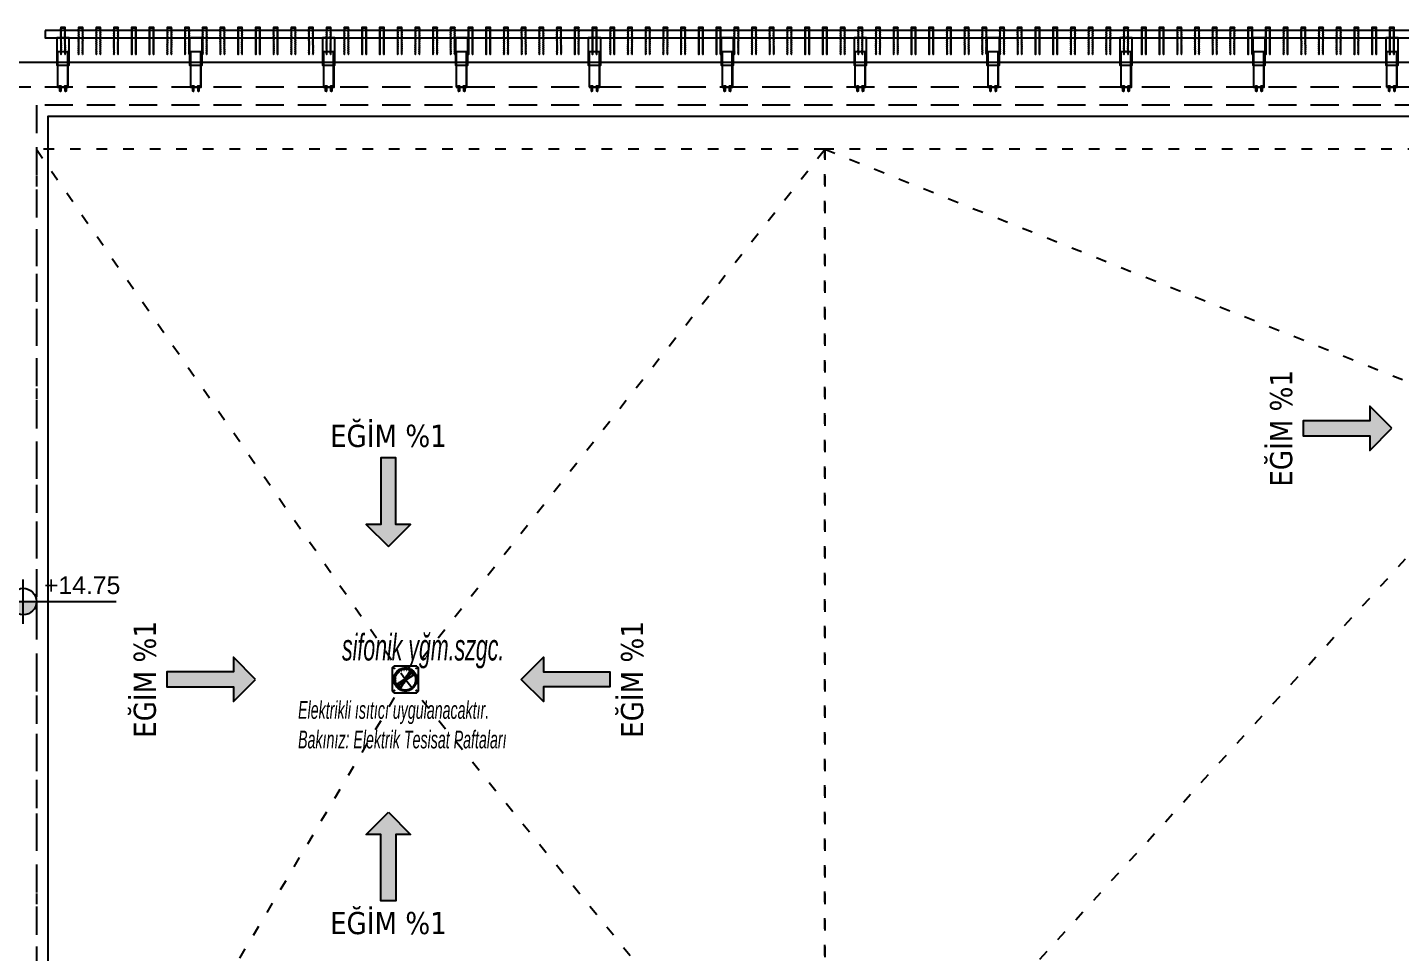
# Model space of a CAD drawing. Header units: centimetres. Extents: x 372964 to 529194, y 28783 to 59011.
# Drawn here: x 386260 to 387810, y 35856 to 36900 of the extents above; entities that cross this region are included whole.
import ezdxf
from ezdxf.enums import TextEntityAlignment as Align

# ---------------------------------------------------------------- set-up
doc = ezdxf.new("R2010")
doc.units = ezdxf.units.CM
for name, pattern in [('( Hidden )', [0.375, 0.25, -0.125]), ('ACAD_ISO03W100', [30, 12, -18]), ('HIDDEN', [9.525, 6.35, -3.175])]:
    doc.linetypes.add(name, pattern=pattern)
doc.layers.get('0').update_dxf_attribs({"lineweight": 9})
for name, color, linetype, lineweight in [('0-KRCN-MİMARİ-220526', 8, 'Continuous', 9), ('0-KRCN-SHT-YAZI-ÇAP-PİSSU', 41, 'Continuous', 30), ('GEB-BEZUG', 8, 'Continuous', 25)]:
    doc.layers.add(name, color=color, linetype=linetype, lineweight=lineweight)
for name, color, linetype in [('AS_GOR', 8, 'Continuous'), ('AS_PRFL_CELIK', 8, 'Continuous'), ('AS_SMB_KOT', 8, 'Continuous'), ('AS_TA_HIDDEN', 8, 'HIDDEN'), ('AS_TES_SUZGEC', 171, 'Continuous'), ('AS_YAZI_EGIM', 8, 'Continuous')]:
    doc.layers.add(name, color=color, linetype=linetype)
doc.styles.add('_yazı-50', font='arial.ttf')
doc.styles.add('TAHOMA', font='tahoma.ttf')
doc.styles.add('ÇAP-2', font='ARIALNBI.TTF')

# ---------------------------------------------------------------- blocks, each defined once
blk = doc.blocks.new('celik yatay tasiyici')
at = {"layer": 'AS_PRFL_CELIK'}
blk.add_line((-6, 0.5), (6, 0.5), dxfattribs=at)
for points in [[(7, 56), (-7, 56), (-7, 25), (7, 25)], [(-6, 0), (6, 0), (6, 40), (-6, 40)], [(-2, 0.5), (-4, 0.5), (-4, 0.7), (-2, 0.7)], [(-2.3, 0.7), (-3.7, 0.7), (-3.7, 1.5), (-2.3, 1.5)], [(-2.5, 0.5), (-2.5, -4.5), (-3.5, -4.5), (-3.5, 0.5)], [(4, 0.5), (2, 0.5), (2, 0.7), (4, 0.7)], [(3.7, 0.7), (2.3, 0.7), (2.3, 1.5), (3.7, 1.5)], [(3.5, 0.5), (3.5, -4.5), (2.5, -4.5), (2.5, 0.5)]]:
    blk.add_lwpolyline(points, close=True, dxfattribs=at)
blk.add_lwpolyline([(5.5, 0.5), (5.5, 40)], dxfattribs=at)
at = {"layer": 'AS_PRFL_CELIK', "linetype": '( Hidden )'}
for points in [[(-3, 2.5), (-3, -6.5)], [(3, 2.5), (3, -6.5)]]:
    blk.add_lwpolyline(points, dxfattribs=at)
blk = doc.blocks.new('celik dikey profil 8x14')
at = {"layer": 'AS_PRFL_CELIK', "transparency": 33554687}
h = blk.add_hatch(dxfattribs=at)
h.set_pattern_fill('STEEL', color=256, scale=0.1, angle=-90)
h.set_pattern_definition([(315, (-91390.32118, 487457.80356), (0.22450640303, 0.22450640303), []), (315, (-91390.16243, 487457.80356), (0.22450640303, 0.22450640303), [])])
h.paths.add_polyline_path([(2, -26.5), (2.5, -26.5), (2.5, 3.5), (-2.5, 3.5), (-2.5, -26.5), (-2, -26.5), (-2, 3), (2, 3)])
at = {"layer": 'AS_PRFL_CELIK'}
blk.add_lwpolyline([(2, -26.5), (2.5, -26.5), (2.5, 3.5), (-2.5, 3.5), (-2.5, -26.5), (-2, -26.5), (-2, 3), (2, 3)], close=True, dxfattribs=at)
blk = doc.blocks.new('celik cephe sistem plan')
at = {"layer": 'AS_PRFL_CELIK'}
blk.add_lwpolyline([(-20, 64), (-20, 56), (3620, 56), (3620, 64)], close=True, dxfattribs=at)
for name, p in [('celik dikey profil 8x14', (0, 64)), ('celik dikey profil 8x14', (20, 64)), ('celik dikey profil 8x14', (40, 64)), ('celik dikey profil 8x14', (60, 64)), ('celik dikey profil 8x14', (80, 64)), ('celik dikey profil 8x14', (100, 64)), ('celik dikey profil 8x14', (120, 64)), ('celik dikey profil 8x14', (140, 64)), ('celik dikey profil 8x14', (160, 64)), ('celik dikey profil 8x14', (180, 64)), ('celik dikey profil 8x14', (200, 64)), ('celik dikey profil 8x14', (220, 64)), ('celik dikey profil 8x14', (240, 64)), ('celik dikey profil 8x14', (260, 64)), ('celik dikey profil 8x14', (280, 64)), ('celik dikey profil 8x14', (300, 64)), ('celik dikey profil 8x14', (320, 64)), ('celik dikey profil 8x14', (340, 64)), ('celik dikey profil 8x14', (360, 64)), ('celik dikey profil 8x14', (380, 64)), ('celik dikey profil 8x14', (400, 64)), ('celik dikey profil 8x14', (420, 64)), ('celik dikey profil 8x14', (440, 64)), ('celik dikey profil 8x14', (460, 64)), ('celik dikey profil 8x14', (480, 64)), ('celik dikey profil 8x14', (500, 64)), ('celik dikey profil 8x14', (520, 64)), ('celik dikey profil 8x14', (540, 64)), ('celik dikey profil 8x14', (560, 64)), ('celik dikey profil 8x14', (580, 64)), ('celik dikey profil 8x14', (600, 64)), ('celik dikey profil 8x14', (620, 64)), ('celik dikey profil 8x14', (640, 64)), ('celik dikey profil 8x14', (660, 64)), ('celik dikey profil 8x14', (680, 64)), ('celik dikey profil 8x14', (700, 64)), ('celik dikey profil 8x14', (720, 64)), ('celik dikey profil 8x14', (740, 64)), ('celik dikey profil 8x14', (760, 64)), ('celik dikey profil 8x14', (780, 64)), ('celik dikey profil 8x14', (800, 64)), ('celik dikey profil 8x14', (820, 64)), ('celik dikey profil 8x14', (840, 64)), ('celik dikey profil 8x14', (860, 64)), ('celik dikey profil 8x14', (880, 64)), ('celik dikey profil 8x14', (900, 64)), ('celik dikey profil 8x14', (920, 64)), ('celik dikey profil 8x14', (940, 64)), ('celik dikey profil 8x14', (960, 64)), ('celik dikey profil 8x14', (980, 64)), ('celik dikey profil 8x14', (1000, 64)), ('celik dikey profil 8x14', (1020, 64)), ('celik dikey profil 8x14', (1040, 64)), ('celik dikey profil 8x14', (1060, 64)), ('celik dikey profil 8x14', (1080, 64)), ('celik dikey profil 8x14', (1100, 64)), ('celik dikey profil 8x14', (1120, 64)), ('celik dikey profil 8x14', (1140, 64)), ('celik dikey profil 8x14', (1160, 64)), ('celik dikey profil 8x14', (1180, 64)), ('celik dikey profil 8x14', (1200, 64)), ('celik dikey profil 8x14', (1220, 64)), ('celik dikey profil 8x14', (1240, 64)), ('celik dikey profil 8x14', (1260, 64)), ('celik dikey profil 8x14', (1280, 64)), ('celik dikey profil 8x14', (1300, 64)), ('celik dikey profil 8x14', (1320, 64)), ('celik dikey profil 8x14', (1340, 64)), ('celik dikey profil 8x14', (1360, 64)), ('celik dikey profil 8x14', (1380, 64)), ('celik dikey profil 8x14', (1400, 64)), ('celik dikey profil 8x14', (1420, 64)), ('celik dikey profil 8x14', (1440, 64)), ('celik dikey profil 8x14', (1460, 64)), ('celik dikey profil 8x14', (1480, 64)), ('celik dikey profil 8x14', (1500, 64)), ('celik yatay tasiyici', (0, 0)), ('celik yatay tasiyici', (150, 0)), ('celik yatay tasiyici', (300, 0)), ('celik yatay tasiyici', (450, 0)), ('celik yatay tasiyici', (600, 0)), ('celik yatay tasiyici', (750, 0)), ('celik yatay tasiyici', (900, 0)), ('celik yatay tasiyici', (1050, 0)), ('celik yatay tasiyici', (1200, 0)), ('celik yatay tasiyici', (1350, 0)), ('celik yatay tasiyici', (1500, 0))]:
    blk.add_blockref(name, p, dxfattribs=at)
blk = doc.blocks.new('STR_R')
at = {"layer": 'AS_TA_HIDDEN', "linetype": 'HIDDEN', "ltscale": 5}
for p, q in [((13350, 50), (8050, 50)), ((8070, 30), (8070, -1320)), ((13350, 30), (8070, 30))]:
    blk.add_line(p, q, dxfattribs=at)
at = {"layer": 'AS_PRFL_CELIK'}
blk.add_blockref('celik cephe sistem plan', (8100, 50), dxfattribs=at)
blk = doc.blocks.new('OPK-03-1_RD')
at = {"layer": 'AS_GOR'}
for points in [[(13322, 78), (8022, 78), (8022, -1295)], [(13322, 17), (8083, 17), (8083, -1295)]]:
    blk.add_lwpolyline(points, dxfattribs=at)
blk.add_blockref('STR_R', (0, 0))
blk = doc.blocks.new('Einfügepunkt')
at = {"layer": 'GEB-BEZUG'}
for p, q in [((-1, -1), (1, 1)), ((-1, 1), (1, -1))]:
    blk.add_line(p, q, dxfattribs=at)
blk = doc.blocks.new('sifonik-suzgec')
at = {"layer": 'AS_TES_SUZGEC', "ltscale": 25}
for p, q in [((-15, 13), (-13, 15)), ((-15, 13), (-15, -13)), ((-12.9, 0.2), (-13.1, 0)), ((13, 15), (-13, 15)), ((-12.9, 0.2), (-12.2, 0.2)), ((-12.4, 3.5), (-12.6, 3.4)), ((-12.6, 3.4), (-12.5, 3.2)), ((-12.6, 3.4), (-11.9, 3.2)), ((-12.5, 3.2), (-11.8, 3)), ((-12.4, 3.5), (-11.7, 3.3)), ((-12.3, 0), (-12.2, 0.2)), ((-12.2, 0.2), (-11.8, 0.2)), ((-11.9, 3.2), (-11.7, 3.3)), ((-11.8, 3), (-11.9, 3.2)), ((-11.4, 2.9), (-11.8, 3)), ((-11.7, 3.3), (-11.3, 3.2)), ((-10.5, 1.6), (-11.7, 1.7)), ((-11.7, 1.4), (-10.6, 1.2)), ((-11.1, 6.6), (-11.3, 6.5)), ((-11.3, 6.5), (-11.3, 6.3)), ((-11.3, 6.5), (-10.7, 6.2)), ((-11.3, 6.3), (-10.6, 5.9)), ((-11.1, 6.6), (-10.4, 6.2)), ((-11, 4.3), (-9.9, 3.9)), ((-9.8, 4.2), (-10.8, 4.7)), ((-10.7, 6.2), (-10.4, 6.2)), ((-10.6, 5.9), (-10.7, 6.2)), ((-10.3, 5.7), (-10.6, 5.9)), ((-10.6, 1.2), (-10.5, 1.6)), ((-10.4, 6.2), (-10.1, 6.1)), ((-9.9, 3.9), (-9.8, 4.2)), ((-9.5, 7), (-8.5, 6.3)), ((-8.3, 6.6), (-9.3, 7.3)), ((-9.2, 9.2), (-9.2, 9)), ((-9, 9.2), (-9.2, 9.2)), ((-9.2, 9.2), (-8.7, 8.7)), ((-9.2, 9), (-8.7, 8.5)), ((-9, 9.2), (-8.5, 8.7)), ((-8.7, 8.7), (-8.5, 8.7)), ((-8.7, 8.5), (-8.7, 8.7)), ((-8.5, 8.2), (-8.7, 8.5)), ((-8.5, 8.7), (-8.2, 8.5)), ((-8.5, 6.3), (-8.3, 6.6)), ((-7.3, 9.3), (-6.6, 8.3)), ((-6.3, 8.5), (-7, 9.5)), ((-6.5, 11.3), (-6.6, 11.1)), ((-6.6, 11.1), (-6.2, 10.4)), ((-6.6, 8.3), (-6.3, 8.5)), ((-6.5, 11.3), (-6.2, 10.7)), ((-6.3, 11.3), (-6.5, 11.3)), ((-6.3, 11.3), (-5.9, 10.6)), ((-6.2, 10.7), (-5.9, 10.6)), ((-6.2, 10.4), (-6.2, 10.7)), ((-6.1, 10.1), (-6.2, 10.4)), ((-5.9, 10.6), (-5.7, 10.3)), ((-4.7, 10.8), (-4.2, 9.8)), ((-3.9, 9.9), (-4.3, 11)), ((-4.2, 9.8), (-3.9, 9.9)), ((-3.4, 12.6), (-3.5, 12.4)), ((-3.5, 12.4), (-3.3, 11.7)), ((-3.4, 12.6), (-3.2, 11.9)), ((-3.2, 12.5), (-3.4, 12.6)), ((-3.3, 11.7), (-3.2, 11.9)), ((-3.2, 11.3), (-3.3, 11.7)), ((-0.6, 0.6), (-3.3, -1.2)), ((-3.3, -1.3), (-0.5, 0.5)), ((-3.2, 12.5), (-3, 11.8)), ((-3.2, 11.9), (-3, 11.8)), ((-3, 11.8), (-2.9, 11.4)), ((-1.7, 11.7), (-1.6, 10.5)), ((-1.6, 10.5), (-1.2, 10.6)), ((-1.2, 10.6), (-1.4, 11.7)), ((1.8, 4.2), (-0.6, 0.6)), ((-0.6, 0.6), (-0.5, 0.5)), ((-0.5, 0.5), (1.8, 4.1)), ((-0.5, 0.5), (0, 0)), ((0, 13.1), (-0.2, 12.9)), ((-0.2, 12.9), (-0.2, 12.2)), ((-0.2, 12.2), (0, 12.3)), ((-0.2, 11.8), (-0.2, 12.2)), ((0, 13.1), (0, 12.3)), ((0.2, 12.9), (0, 13.1)), ((0, 12.3), (0.2, 12.2)), ((0, 0), (2.6, 2.6)), ((0, 0), (0, 0.2)), ((0.2, 12.9), (0.2, 12.2)), ((0.2, 12.2), (0.2, 11.8)), ((3.3, 1.3), (0.5, -0.5)), ((0.6, -0.6), (3.3, 1.2)), ((1.4, 11.7), (1.2, 10.6)), ((1.2, 10.6), (1.6, 10.5)), ((1.6, 10.5), (1.7, 11.7)), ((1.9, 4.3), (1.8, 4.2)), ((1.8, 4.2), (1.8, 4.1)), ((1.8, 4.2), (1.8, 4.2)), ((1.8, 4.1), (1.8, 4.2)), ((2.6, 2.6), (1.8, 4.2)), ((1.8, 4.1), (2.6, 2.6)), ((3.8, 7.3), (1.9, 4.3)), ((1.9, 4.3), (3.9, 7.2)), ((1.9, 4.2), (1.9, 4.3)), ((1.9, 4.3), (1.9, 4.2)), ((1.9, 4.3), (1.9, 4.3)), ((2.7, 2.7), (1.9, 4.3)), ((1.9, 4.2), (2.7, 2.7)), ((2.6, 2.6), (2.6, 2.6)), ((2.6, 2.6), (2.6, 2.6)), ((2.6, 2.6), (3.3, 1.3)), ((3.3, 1.3), (2.6, 2.6)), ((2.7, 2.7), (7.7, 7.7)), ((2.7, 2.7), (2.7, 2.7)), ((2.7, 2.7), (2.7, 2.7)), ((2.7, 2.7), (3.4, 1.4)), ((3.4, 1.4), (2.7, 2.7)), ((2.9, 11.4), (3, 11.8)), ((3.2, 12.5), (3, 11.8)), ((3, 11.8), (3.2, 11.9)), ((3.4, 12.6), (3.2, 11.9)), ((3.4, 12.6), (3.2, 12.5)), ((3.2, 11.9), (3.3, 11.7)), ((3.3, 11.7), (3.2, 11.3)), ((3.5, 12.4), (3.3, 11.7)), ((3.3, 1.2), (3.5, 1.3)), ((3.3, 1.3), (3.3, 1.3)), ((3.3, 1.2), (3.3, 1.3)), ((3.3, 1.3), (3.3, 1.2)), ((3.5, 12.4), (3.4, 12.6)), ((7.2, 3.9), (3.4, 1.4)), ((3.4, 1.4), (3.4, 1.4)), ((3.5, 1.3), (3.4, 1.4)), ((3.4, 1.4), (3.5, 1.3)), ((3.5, 1.3), (7.3, 3.8)), ((3.8, 7.3), (4.1, 7.7)), ((4.3, 11), (3.9, 9.9)), ((3.9, 9.9), (4.2, 9.8)), ((4.1, 7.7), (5.7, 10.3)), ((4.2, 9.8), (4.7, 10.8)), ((5.7, 10.3), (5.9, 10.5)), ((6.3, 11.3), (5.9, 10.5)), ((5.9, 10.5), (6.1, 10.6)), ((6.5, 11.3), (6.1, 10.6)), ((6.1, 10.6), (6.2, 10.3)), ((6.2, 10.3), (6.1, 10.1)), ((6.6, 11.1), (6.2, 10.3)), ((6.5, 11.3), (6.3, 11.3)), ((6.6, 11.1), (6.5, 11.3)), ((6.6, 9.8), (6.8, 9.9)), ((7.2, 9.3), (7.4, 9.5)), ((7.7, 4.1), (7.3, 3.8)), ((7.7, 9.2), (7.6, 9.1)), ((7.7, 7.7), (8.6, 8.6)), ((7.7, 4.1), (10.3, 5.7)), ((10.3, 5.8), (7.9, 4.3)), ((8.2, 8.5), (8.4, 8.6)), ((9, 9.2), (8.4, 8.6)), ((8.4, 8.6), (8.6, 8.6)), ((8.6, 8.4), (8.5, 8.2)), ((9.2, 9.2), (8.6, 8.6)), ((9.2, 9), (8.6, 8.4)), ((8.6, 8.6), (8.6, 8.4)), ((9.2, 9.2), (9, 9.2)), ((9.1, 7.6), (9.2, 7.7)), ((9.2, 9), (9.2, 9.2)), ((9.3, 7.2), (9.5, 7.4)), ((9.9, 6.8), (9.8, 6.6)), ((10.1, 6.1), (10.3, 6.2)), ((11.1, 6.6), (10.3, 6.2)), ((10.3, 6.2), (10.6, 6.1)), ((10.5, 6), (10.3, 5.8)), ((10.3, 5.7), (10.5, 5.9)), ((10.3, 5.8), (10.3, 5.7)), ((11.3, 6.3), (10.5, 5.9)), ((10.6, 6.1), (10.5, 6)), ((10.5, 5.9), (10.5, 6)), ((11.3, 6.5), (10.6, 6.1)), ((11.3, 6.5), (11.1, 6.6)), ((11.3, 6.3), (11.3, 6.5)), ((11.7, 3.3), (11.3, 3.2)), ((11.4, 2.9), (11.8, 3)), ((12.4, 3.5), (11.7, 3.3)), ((11.9, 3.2), (11.7, 3.3)), ((11.8, 3), (11.9, 3.2)), ((12.5, 3.2), (11.8, 3)), ((12.2, 0.2), (11.8, 0.2)), ((12.6, 3.4), (11.9, 3.2)), ((12.3, 0), (12.2, 0.2)), ((12.9, 0.2), (12.2, 0.2)), ((12.6, 3.4), (12.4, 3.5)), ((12.5, 3.2), (12.6, 3.4)), ((13.1, 0), (12.9, 0.2)), ((13, 15), (15, 13)), ((15, -13), (15, 13)), ((-13, -15), (-15, -13)), ((-13.1, 0), (-12.9, -0.2)), ((-13.1, 0), (-12.3, 0)), ((-13, -15), (13, -15)), ((-12.9, -0.2), (-12.2, -0.2)), ((-12.5, -3.2), (-12.6, -3.4)), ((-12.6, -3.4), (-11.9, -3.2)), ((-12.6, -3.4), (-12.4, -3.5)), ((-12.5, -3.2), (-11.8, -3)), ((-12.4, -3.5), (-11.7, -3.3)), ((-12.2, -0.2), (-12.3, 0)), ((-11.8, -0.2), (-12.2, -0.2)), ((-11.9, -3.2), (-11.8, -3)), ((-11.7, -3.3), (-11.9, -3.2)), ((-11.8, -3), (-11.4, -2.9)), ((-10.6, -1.2), (-11.7, -1.4)), ((-11.7, -1.7), (-10.5, -1.6)), ((-11.3, -3.2), (-11.7, -3.3)), ((-11.3, -6.3), (-10.5, -5.9)), ((-11.3, -6.5), (-10.6, -6.1)), ((-11.3, -6.3), (-11.3, -6.5)), ((-11.3, -6.5), (-11.1, -6.6)), ((-11.1, -6.6), (-10.3, -6.2)), ((-9.9, -3.9), (-11, -4.3)), ((-10.8, -4.7), (-9.8, -4.2)), ((-10.5, -1.6), (-10.6, -1.2)), ((-10.6, -6.1), (-10.5, -5.9)), ((-10.3, -6.2), (-10.6, -6.1)), ((-10.5, -5.9), (-10.3, -5.7)), ((-10.3, -5.7), (-7.7, -4.1)), ((-10.1, -6.1), (-10.3, -6.2)), ((-9.8, -4.2), (-9.9, -3.9)), ((-9.9, -6.8), (-9.8, -6.6)), ((-9.3, -7.2), (-9.5, -7.4)), ((-9.1, -7.6), (-9.2, -7.7)), ((-9.2, -9), (-8.6, -8.4)), ((-9.2, -9.2), (-8.6, -8.6)), ((-9.2, -9), (-9.2, -9.2)), ((-9.2, -9.2), (-9, -9.2)), ((-9, -9.2), (-8.4, -8.6)), ((-8.6, -8.6), (-7.7, -7.7)), ((-8.6, -8.4), (-8.5, -8.2)), ((-8.6, -8.6), (-8.6, -8.4)), ((-8.4, -8.6), (-8.6, -8.6)), ((-8.2, -8.5), (-8.4, -8.6)), ((-7.7, -7.7), (-2.7, -2.7)), ((-7.7, -4.1), (-7.3, -3.8)), ((-7.7, -9.2), (-7.6, -9.1)), ((-7.2, -9.3), (-7.4, -9.5)), ((-3.5, -1.3), (-7.3, -3.8)), ((-7.3, -3.9), (-3.4, -1.4)), ((-6.6, -9.8), (-6.8, -9.9)), ((-6.6, -11.1), (-6.2, -10.3)), ((-6.6, -11.1), (-6.5, -11.3)), ((-6.5, -11.3), (-6.1, -10.6)), ((-6.5, -11.3), (-6.3, -11.3)), ((-6.3, -11.3), (-5.9, -10.5)), ((-6.2, -10.3), (-6.1, -10.1)), ((-6.1, -10.6), (-6.2, -10.3)), ((-6, -10.5), (-6.1, -10.6)), ((-5.8, -10.3), (-6, -10.5)), ((-6, -10.5), (-5.9, -10.5)), ((-5.9, -10.5), (-5.7, -10.3)), ((-4.3, -7.9), (-5.8, -10.3)), ((-5.7, -10.3), (-5.8, -10.3)), ((-5.7, -10.3), (-4.1, -7.7)), ((-3.8, -7.3), (-4.1, -7.7)), ((-1.9, -4.3), (-3.9, -7.3)), ((-3.8, -7.3), (-1.9, -4.3)), ((-3.3, -1.2), (-3.5, -1.3)), ((-3.5, -1.3), (-3.4, -1.4)), ((-3.4, -1.4), (-3.5, -1.3)), ((-3.5, -12.4), (-3.3, -11.7)), ((-3.5, -12.4), (-3.4, -12.6)), ((-3.4, -1.4), (-3.4, -1.4)), ((-2.7, -2.7), (-3.4, -1.4)), ((-3.4, -1.4), (-2.7, -2.7)), ((-3.4, -12.6), (-3.2, -11.9)), ((-3.4, -12.6), (-3.2, -12.5)), ((-3.3, -1.3), (-3.3, -1.2)), ((-3.3, -1.2), (-3.3, -1.3)), ((-3.3, -1.3), (-3.3, -1.3)), ((-2.6, -2.6), (-3.3, -1.3)), ((-3.3, -1.3), (-2.6, -2.6)), ((-3.2, -11.3), (-3.3, -11.7)), ((-3.3, -11.7), (-3.2, -11.9)), ((-3.2, -11.9), (-3, -11.8)), ((-3.2, -12.5), (-3, -11.8)), ((-3, -11.8), (-2.9, -11.4)), ((-2.7, -2.7), (-2.7, -2.7)), ((-2.7, -2.7), (-1.9, -4.3)), ((-1.9, -4.2), (-2.7, -2.7)), ((-2.7, -2.7), (-2.7, -2.7)), ((-2.6, -2.6), (0, 0)), ((-2.6, -2.6), (-2.6, -2.6)), ((-2.6, -2.6), (-1.8, -4.2)), ((-1.8, -4.1), (-2.6, -2.6)), ((-2.6, -2.6), (-2.6, -2.6)), ((-1.9, -4.3), (-1.8, -4.2)), ((-1.9, -4.2), (-1.9, -4.3)), ((-1.9, -4.3), (-1.9, -4.2)), ((-1.9, -4.3), (-1.9, -4.3)), ((0.5, -0.5), (-1.8, -4.1)), ((-1.8, -4.2), (0.6, -0.6)), ((-1.8, -4.2), (-1.8, -4.1)), ((-1.8, -4.1), (-1.8, -4.2)), ((-1.8, -4.2), (-1.8, -4.2)), ((0, 0), (-0.3, 0)), ((-0.2, -11.8), (-0.2, -12.2)), ((-0.2, -12.2), (0, -12.3)), ((-0.2, -12.9), (-0.2, -12.2)), ((-0.2, -12.9), (0, -13.1)), ((0, 0), (0.5, -0.5)), ((0, 0), (0.2, 0)), ((0, 0), (0, -0.3)), ((0, -12.3), (0.2, -12.2)), ((0, -13.1), (0, -12.3)), ((0, -13.1), (0.2, -12.9)), ((0.2, -12.2), (0.2, -11.8)), ((0.2, -12.9), (0.2, -12.2)), ((0.6, -0.6), (0.5, -0.5)), ((2.9, -11.4), (3, -11.8)), ((3, -11.8), (3.2, -11.9)), ((3.2, -12.5), (3, -11.8)), ((3.3, -11.7), (3.2, -11.3)), ((3.2, -11.9), (3.3, -11.7)), ((3.4, -12.6), (3.2, -11.9)), ((3.2, -12.5), (3.4, -12.6)), ((3.5, -12.4), (3.3, -11.7)), ((3.4, -12.6), (3.5, -12.4)), ((5.7, -10.3), (5.9, -10.6)), ((5.9, -10.6), (6.2, -10.7)), ((6.3, -11.3), (5.9, -10.6)), ((6.2, -10.4), (6.1, -10.1)), ((6.2, -10.7), (6.2, -10.4)), ((6.6, -11.1), (6.2, -10.4)), ((6.5, -11.3), (6.2, -10.7)), ((6.3, -11.3), (6.5, -11.3)), ((6.5, -11.3), (6.6, -11.1)), ((8.2, -8.5), (8.5, -8.7)), ((8.7, -8.5), (8.5, -8.2)), ((8.5, -8.7), (8.7, -8.7)), ((9, -9.2), (8.5, -8.7)), ((8.7, -8.7), (8.7, -8.5)), ((9.2, -9), (8.7, -8.5)), ((9.2, -9.2), (8.7, -8.7)), ((9, -9.2), (9.2, -9.2)), ((9.2, -9.2), (9.2, -9)), ((10.1, -6.1), (10.4, -6.2)), ((10.6, -5.9), (10.3, -5.7)), ((10.4, -6.2), (10.7, -6.2)), ((11.1, -6.6), (10.4, -6.2)), ((10.7, -6.2), (10.6, -5.9)), ((11.3, -6.3), (10.6, -5.9)), ((11.3, -6.5), (10.7, -6.2)), ((11.1, -6.6), (11.3, -6.5)), ((11.3, -3.2), (11.7, -3.3)), ((11.3, -6.5), (11.3, -6.3)), ((11.8, -3), (11.4, -2.9)), ((11.7, -3.3), (11.9, -3.2)), ((12.4, -3.5), (11.7, -3.3)), ((11.8, -0.2), (12.2, -0.2)), ((11.9, -3.2), (11.8, -3)), ((12.5, -3.2), (11.8, -3)), ((12.6, -3.4), (11.9, -3.2)), ((12.2, -0.2), (12.3, 0)), ((12.9, -0.2), (12.2, -0.2)), ((13.1, 0), (12.3, 0)), ((12.4, -3.5), (12.6, -3.4)), ((12.6, -3.4), (12.5, -3.2)), ((12.9, -0.2), (13.1, 0)), ((15, -13), (13, -15))]:
    blk.add_line(p, q, dxfattribs=at)
for centre, radius in [((0, 0), 13.1), ((-12.5, 12.5), 0.3), ((12.5, 12.5), 0.3), ((-12.5, -12.5), 0.3), ((12.5, -12.5), 0.3)]:
    blk.add_circle(centre, radius, dxfattribs=at)
for centre, radius, start, end in [((0, 0), 12.9, 165.8007, 179.1993), ((0, 0), 12.6, 165.8198, 179.1802), ((0, 0), 12.9, 150.8007, 164.1993), ((0, 0), 12.6, 150.8198, 164.1802), ((0, 0), 12.1, 165.8539, 179.1461), ((0, 0), 12, 165.8607, 179.1393), ((0, 0), 11.8, 165.8753, 179.1247), ((0, 0), 11.8, 171.6247, 173.3753), ((0, 0), 12.1, 150.8539, 164.1461), ((0, 0), 12, 150.8607, 164.1393), ((0, 0), 11.8, 150.8753, 164.1247), ((0, 0), 12.9, 135.8007, 149.1993), ((0, 0), 11.8, 156.6247, 158.3753), ((0, 0), 12.6, 135.8198, 149.1802), ((0, 0), 12.1, 135.8539, 149.1461), ((0, 0), 12, 135.8607, 149.1393), ((0, 0), 11.8, 135.8753, 149.1247), ((0, 0), 11.8, 141.6247, 143.3753), ((0, 0), 12.9, 120.8007, 134.1993), ((0, 0), 12.6, 120.8198, 134.1802), ((0, 0), 12.1, 120.8539, 134.1461), ((0, 0), 12, 120.8607, 134.1393), ((0, 0), 11.8, 120.8753, 134.1247), ((0, 0), 11.8, 126.6247, 128.3753), ((0, 0), 12.9, 105.8007, 119.1993), ((0, 0), 12.6, 105.8198, 119.1802), ((0, 0), 12.1, 105.8539, 119.1461), ((0, 0), 12, 105.8607, 119.1393), ((0, 0), 11.8, 105.8753, 119.1247), ((0, 0), 11.8, 111.6247, 113.3753), ((0, 0), 12.9, 90.8007, 104.1993), ((0, 0), 12.6, 90.8198, 104.1802), ((0, 0), 12.1, 90.8539, 104.1461), ((0, 0), 12, 90.8607, 104.1393), ((0, 0), 11.8, 90.8753, 104.1247), ((0, 0), 11.8, 96.6247, 98.3753), ((0, 0), 12.9, 75.8007, 89.1993), ((0, 0), 12.6, 75.8198, 89.1802), ((0, 0), 12.1, 75.8539, 89.1461), ((0, 0), 12, 75.8607, 89.1393), ((0, 0), 11.8, 75.8753, 89.1247), ((0, 0), 11.8, 81.6247, 83.3753), ((0, 0), 11.8, 60.8753, 74.1247), ((0, 0), 12.1, 60.8539, 74.1461), ((0, 0), 12, 60.8607, 74.1393), ((0, 0), 12.6, 60.8198, 74.1802), ((0, 0), 12.9, 60.8007, 74.1993), ((5.9, 5.9), 2.58, 45, 135.7807), ((0, 0), 11.8, 66.6247, 68.3753), ((0, 0), 11.8, 45.8753, 59.1247), ((0, 0), 12.1, 45.8539, 59.1461), ((0, 0), 12, 55.6693, 59.1393), ((0, 0), 12.6, 45.8198, 59.1802), ((0, 0), 12.9, 45.8007, 59.1993), ((0, 0), 12, 52.1808, 55.6693), ((0, 0), 12, 45.8607, 50.069), ((5.9, 5.9), 2.58, 321.1789, 45), ((5.9, 5.9), 2.58, 314.2193, 321.1789), ((0, 0), 11.8, 30.8753, 44.1247), ((0, 0), 12, 39.931, 44.1393), ((0, 0), 12.1, 30.8539, 44.1461), ((0, 0), 12.6, 30.8198, 44.1802), ((0, 0), 12.9, 30.8007, 44.1993), ((0, 0), 12, 34.3307, 37.8192), ((0, 0), 12, 30.8607, 34.3307), ((0, 0), 11.8, 15.8753, 29.1247), ((0, 0), 12, 15.8607, 29.1393), ((0, 0), 12.1, 15.8539, 29.1461), ((0, 0), 12.6, 15.8198, 29.1802), ((0, 0), 12.9, 15.8007, 29.1993), ((0, 0), 11.8, 0.8753, 14.1247), ((0, 0), 12, 0.8607, 14.1393), ((0, 0), 12.1, 0.8539, 14.1461), ((0, 0), 12.6, 0.8198, 14.1802), ((0, 0), 12.9, 0.8007, 14.1993), ((0, 0), 12.9, 180.8007, 194.1993), ((0, 0), 12.6, 180.8198, 194.1802), ((0, 0), 12.9, 195.8007, 209.1993), ((0, 0), 12.1, 180.8539, 194.1461), ((0, 0), 12.6, 195.8198, 209.1802), ((0, 0), 12, 180.8607, 194.1393), ((0, 0), 11.8, 180.8753, 194.1247), ((0, 0), 11.8, 186.6247, 188.3753), ((0, 0), 12.1, 195.8539, 209.1461), ((0, 0), 12, 195.8607, 209.1393), ((0, 0), 11.8, 195.8753, 209.1247), ((0, 0), 12.9, 210.8007, 224.1993), ((0, 0), 11.8, 201.6247, 203.3753), ((0, 0), 12.6, 210.8198, 224.1802), ((0, 0), 12.1, 210.8539, 224.1461), ((0, 0), 12, 210.8607, 214.3307), ((0, 0), 11.8, 210.8753, 224.1247), ((0, 0), 12, 214.3307, 217.8192), ((0, 0), 12, 219.931, 224.1393), ((0, 0), 12.9, 225.8007, 239.1993), ((0, 0), 12.6, 225.8198, 239.1802), ((-5.9, -5.9), 2.58, 134.2193, 225), ((0, 0), 12, 225.8607, 230.069), ((0, 0), 12.1, 225.8539, 239.1461), ((0, 0), 11.8, 225.8753, 239.1247), ((-5.9, -5.9), 2.58, 225, 308.8211), ((0, 0), 12, 232.1808, 235.6693), ((0, 0), 12, 235.6693, 239.1393), ((0, 0), 12.9, 240.8007, 254.1993), ((0, 0), 12.6, 240.8198, 254.1802), ((0, 0), 12.1, 240.8539, 254.1461), ((0, 0), 12, 240.8607, 254.1393), ((0, 0), 11.8, 240.8753, 254.1247), ((-5.9, -5.9), 2.58, 308.8211, 315.7807), ((0, 0), 12.9, 255.8007, 269.1993), ((0, 0), 12.6, 255.8198, 269.1802), ((0, 0), 12.1, 255.8539, 269.1461), ((0, 0), 11.8, 255.8753, 269.1247), ((0, 0), 12, 255.8607, 269.1393), ((0, 0), 11.8, 270.8753, 284.1247), ((0, 0), 12, 270.8607, 284.1393), ((0, 0), 12.1, 270.8539, 284.1461), ((0, 0), 12.6, 270.8198, 284.1802), ((0, 0), 12.9, 270.8007, 284.1993), ((0, 0), 11.8, 285.8753, 299.1247), ((0, 0), 12, 285.8607, 299.1393), ((0, 0), 12.1, 285.8539, 299.1461), ((0, 0), 12.6, 285.8198, 299.1802), ((0, 0), 12.9, 285.8007, 299.1993), ((0, 0), 11.8, 300.8753, 314.1247), ((0, 0), 12, 300.8607, 314.1393), ((0, 0), 12.1, 300.8539, 314.1461), ((0, 0), 12.6, 300.8198, 314.1802), ((0, 0), 12.9, 300.8007, 314.1993), ((0, 0), 11.8, 315.8753, 329.1247), ((0, 0), 12, 315.8607, 329.1393), ((0, 0), 12.1, 315.8539, 329.1461), ((0, 0), 12.6, 315.8198, 329.1802), ((0, 0), 12.9, 315.8007, 329.1993), ((0, 0), 11.8, 330.8753, 344.1247), ((0, 0), 12, 330.8607, 344.1393), ((0, 0), 12.1, 330.8539, 344.1461), ((0, 0), 12.6, 330.8198, 344.1802), ((0, 0), 12.9, 330.8007, 344.1993), ((0, 0), 11.8, 345.8753, 359.1247), ((0, 0), 12, 345.8607, 359.1393), ((0, 0), 12.1, 345.8539, 359.1461), ((0, 0), 12.6, 345.8198, 359.1802), ((0, 0), 12.9, 345.8007, 359.1993)]:
    blk.add_arc(centre, radius, start, end, dxfattribs=at)
for points, knots in [([(7.7, 7.7), (7.6, 7.8), (7.5, 7.9), (7.1, 8.2), (6.8, 8.3), (6.2, 8.4), (5.9, 8.5), (5.6, 8.4), (5.4, 8.4), (5.2, 8.3), (4.7, 8.2), (4.6, 8.1), (4.3, 7.9), (4.1, 7.7), (3.9, 7.5), (3.9, 7.4), (3.8, 7.3)], [-0.783062, -0.783062, -0.783062, -0.783062, -0.634163, -0.634163, -0.192454, -0.192454, 0.106051, 0.106051, 0.106051, 0.404556, 0.404556, 0.625445, 0.625445, 0.846335, 0.846335, 0.994853, 0.994853, 0.994853, 0.994853]), ([(3.8, 7.3), (3.8, 7.3), (3.8, 7.3), (3.8, 7.3), (3.8, 7.3), (3.8, 7.3)], [0.994853329, 0.994853329, 0.994853329, 0.994853329, 0.995833954, 0.995833954, 0.996814579, 0.996814579, 0.996814579, 0.996814579]), ([(3.9, 7.3), (3.9, 7.4), (4, 7.5), (4.2, 7.7), (4.3, 7.8), (4.6, 8), (4.8, 8.1), (5.2, 8.3), (5.4, 8.3), (5.7, 8.4), (5.9, 8.4), (6.1, 8.4), (6.7, 8.3), (7.1, 8.1), (7.5, 7.8), (7.6, 7.7), (7.7, 7.7)], [-0.994853, -0.994853, -0.994853, -0.994853, -0.846335, -0.846335, -0.625445, -0.625445, -0.404556, -0.404556, -0.106051, -0.106051, -0.106051, 0.192454, 0.192454, 0.634163, 0.634163, 0.784802, 0.784802, 0.784802, 0.784802]), ([(3.9, 7.2), (3.9, 7.2), (3.9, 7.2), (3.9, 7.3), (3.9, 7.3), (3.9, 7.3)], [-0.996814579, -0.996814579, -0.996814579, -0.996814579, -0.995833954, -0.995833954, -0.994853329, -0.994853329, -0.994853329, -0.994853329]), ([(7.7, 7.7), (7.7, 7.6), (7.8, 7.5), (8, 7.2), (8.1, 7.1), (8.2, 6.7), (8.3, 6.6), (8.4, 6.1), (8.4, 5.9), (8.4, 5.7), (8.3, 5.4), (8.3, 5.2), (8, 4.6), (7.8, 4.3), (7.5, 4), (7.4, 3.9), (7.3, 3.9)], [2.356791, 2.356791, 2.356791, 2.356791, 2.50743, 2.50743, 2.728284, 2.728284, 2.949139, 2.949139, 3.247644, 3.247644, 3.247644, 3.546149, 3.546149, 3.987927, 3.987927, 4.136446, 4.136446, 4.136446, 4.136446]), ([(7.3, 3.8), (7.4, 3.9), (7.5, 3.9), (7.9, 4.3), (8.1, 4.6), (8.3, 5.2), (8.4, 5.4), (8.4, 5.6), (8.5, 5.9), (8.4, 6.2), (8.4, 6.6), (8.3, 6.8), (8.2, 7.1), (8.1, 7.3), (7.9, 7.5), (7.8, 7.6), (7.7, 7.7)], [-4.136446, -4.136446, -4.136446, -4.136446, -3.987927, -3.987927, -3.546149, -3.546149, -3.247644, -3.247644, -3.247644, -2.949139, -2.949139, -2.728284, -2.728284, -2.50743, -2.50743, -2.358531, -2.358531, -2.358531, -2.358531]), ([(7.7, 7.7), (7.7, 7.7), (7.7, 7.7), (7.7, 7.7), (7.7, 7.7), (7.7, 7.7)], [-0.1161431, -0.1161431, -0.1161431, -0.1161431, -0.0580714, -0.0580714, 0, 0, 0, 0]), ([(-7.3, -3.8), (-7.4, -3.9), (-7.5, -3.9), (-7.9, -4.3), (-8.1, -4.6), (-8.3, -5.2), (-8.4, -5.4), (-8.4, -5.6), (-8.5, -5.9), (-8.4, -6.2), (-8.4, -6.6), (-8.3, -6.8), (-8.2, -7.1), (-8.1, -7.3), (-7.9, -7.5), (-7.8, -7.6), (-7.7, -7.7)], [-4.136446, -4.136446, -4.136446, -4.136446, -3.987927, -3.987927, -3.546149, -3.546149, -3.247644, -3.247644, -3.247644, -2.949139, -2.949139, -2.728284, -2.728284, -2.50743, -2.50743, -2.358531, -2.358531, -2.358531, -2.358531]), ([(-7.7, -7.7), (-7.7, -7.6), (-7.8, -7.5), (-8, -7.2), (-8.1, -7.1), (-8.2, -6.7), (-8.3, -6.6), (-8.4, -6.1), (-8.4, -5.9), (-8.4, -5.7), (-8.3, -5.4), (-8.3, -5.2), (-8, -4.6), (-7.8, -4.3), (-7.5, -4), (-7.4, -3.9), (-7.3, -3.9)], [2.356791, 2.356791, 2.356791, 2.356791, 2.50743, 2.50743, 2.728284, 2.728284, 2.949139, 2.949139, 3.247644, 3.247644, 3.247644, 3.546149, 3.546149, 3.987927, 3.987927, 4.136446, 4.136446, 4.136446, 4.136446]), ([(-7.7, -7.7), (-7.6, -7.8), (-7.5, -7.9), (-7.1, -8.2), (-6.8, -8.3), (-6.2, -8.4), (-5.9, -8.5), (-5.6, -8.4), (-5.4, -8.4), (-5.2, -8.3), (-4.7, -8.2), (-4.6, -8.1), (-4.3, -7.9), (-4.1, -7.7), (-3.9, -7.5), (-3.9, -7.4), (-3.8, -7.3)], [-0.783062, -0.783062, -0.783062, -0.783062, -0.634163, -0.634163, -0.192454, -0.192454, 0.106051, 0.106051, 0.106051, 0.404556, 0.404556, 0.625445, 0.625445, 0.846335, 0.846335, 0.994853, 0.994853, 0.994853, 0.994853]), ([(-3.9, -7.3), (-3.9, -7.4), (-4, -7.5), (-4.2, -7.7), (-4.3, -7.8), (-4.6, -8), (-4.8, -8.1), (-5.2, -8.3), (-5.4, -8.3), (-5.7, -8.4), (-5.9, -8.4), (-6.1, -8.4), (-6.7, -8.3), (-7.1, -8.1), (-7.5, -7.8), (-7.6, -7.7), (-7.7, -7.7)], [-0.994853, -0.994853, -0.994853, -0.994853, -0.846335, -0.846335, -0.625445, -0.625445, -0.404556, -0.404556, -0.106051, -0.106051, -0.106051, 0.192454, 0.192454, 0.634163, 0.634163, 0.784802, 0.784802, 0.784802, 0.784802]), ([(-7.7, -7.7), (-7.7, -7.7), (-7.7, -7.7), (-7.7, -7.7), (-7.7, -7.7), (-7.7, -7.7)], [0, 0, 0, 0, 0.0580714, 0.0580714, 0.1161431, 0.1161431, 0.1161431, 0.1161431]), ([(-3.9, -7.3), (-3.9, -7.3), (-3.9, -7.3), (-3.9, -7.3), (-3.9, -7.3), (-3.9, -7.3)], [-0.996814579, -0.996814579, -0.996814579, -0.996814579, -0.995833954, -0.995833954, -0.994853329, -0.994853329, -0.994853329, -0.994853329]), ([(-3.8, -7.3), (-3.8, -7.3), (-3.8, -7.3), (-3.8, -7.3), (-3.8, -7.3), (-3.8, -7.3)], [0.994853329, 0.994853329, 0.994853329, 0.994853329, 0.995833954, 0.995833954, 0.996814579, 0.996814579, 0.996814579, 0.996814579])]:
    blk.add_open_spline(points, degree=3, knots=knots, dxfattribs=at)
for points in [[(7.3, 3.9), (7.3, 3.9), (7.2, 3.9), (7.2, 3.9)], [(7.3, 3.8), (7.3, 3.8), (7.3, 3.8), (7.3, 3.8)], [(-7.3, -3.8), (-7.3, -3.8), (-7.3, -3.8), (-7.3, -3.8)], [(-7.3, -3.9), (-7.3, -3.9), (-7.3, -3.9), (-7.3, -3.9)]]:
    blk.add_open_spline(points, degree=3, dxfattribs=at)
at = {"ltscale": 25, "xscale": 0.1000000000000008, "yscale": 0.1000000000000008, "zscale": 0.1000000000000008}
blk.add_blockref('Einfügepunkt', (0, 0), dxfattribs=at)
at = {"layer": '0-KRCN-SHT-YAZI-ÇAP-PİSSU', "insert": (-71.5, 51.4), "char_height": 30, "width": 490.477, "attachment_point": 1, "style": 'ÇAP-2'}
blk.add_mtext('{\\W0.7;sifonik yğm.szgc.}', dxfattribs=at)
blk = doc.blocks.new('*U124')
at = {"transparency": 33554559}
blk.add_hatch(color=256, dxfattribs=at).paths.add_polyline_path([(0, 0), (-25, 25), (-25, 8.5), (-100, 8.5), (-100, -8.5), (-25, -8.5), (-25, -25)])
at = {"linetype": 'Continuous'}
blk.add_lwpolyline([(0, 0), (-25, 25), (-25, 8.5), (-100, 8.5), (-100, -8.5), (-25, -8.5), (-25, -25)], close=True, dxfattribs=at)
at = {"linetype": 'Continuous', "style": 'TAHOMA'}
blk.add_attdef('EGIM', text='', height=25, rotation=90, dxfattribs=at).set_placement((-125, 0), align=Align.MIDDLE_CENTER)
blk = doc.blocks.new('*U178')
at = {"transparency": 33554559}
blk.add_hatch(color=256, dxfattribs=at).paths.add_polyline_path([(0, 0), (-25, 25), (-25, 8.5), (-100, 8.5), (-100, -8.5), (-25, -8.5), (-25, -25)])
at = {"linetype": 'Continuous'}
blk.add_lwpolyline([(0, 0), (-25, 25), (-25, 8.5), (-100, 8.5), (-100, -8.5), (-25, -8.5), (-25, -25)], close=True, dxfattribs=at)
at = {"linetype": 'Continuous', "style": 'TAHOMA'}
blk.add_attdef('EGIM', text='', height=25, rotation=90, dxfattribs=at).set_placement((-125, 0), align=Align.MIDDLE_CENTER)
blk = doc.blocks.new('*U179')
at = {"transparency": 33554559}
blk.add_hatch(color=256, dxfattribs=at).paths.add_polyline_path([(0, 0), (25, -25), (8.5, -25), (8.5, -100), (-8.5, -100), (-8.5, -25), (-25, -25)])
at = {"linetype": 'Continuous'}
blk.add_lwpolyline([(0, 0), (25, -25), (8.5, -25), (8.5, -100), (-8.5, -100), (-8.5, -25), (-25, -25)], close=True, dxfattribs=at)
at = {"linetype": 'Continuous', "style": 'TAHOMA'}
blk.add_attdef('EGIM', text='', height=25, dxfattribs=at).set_placement((0, -125), align=Align.MIDDLE_CENTER)
blk = doc.blocks.new('*U180')
at = {"transparency": 33554559}
blk.add_hatch(color=256, dxfattribs=at).paths.add_polyline_path([(0, 0), (25, 25), (25, 8.5), (100, 8.5), (100, -8.5), (25, -8.5), (25, -25)])
at = {"linetype": 'Continuous'}
blk.add_lwpolyline([(0, 0), (25, 25), (25, 8.5), (100, 8.5), (100, -8.5), (25, -8.5), (25, -25)], close=True, dxfattribs=at)
at = {"linetype": 'Continuous', "style": 'TAHOMA'}
blk.add_attdef('EGIM', text='', height=25, rotation=90, dxfattribs=at).set_placement((125, 0), align=Align.MIDDLE_CENTER)
blk = doc.blocks.new('*U181')
at = {"transparency": 33554559}
blk.add_hatch(color=256, dxfattribs=at).paths.add_polyline_path([(0, 0), (25, 25), (8.5, 25), (8.5, 100), (-8.5, 100), (-8.5, 25), (-25, 25)])
at = {"linetype": 'Continuous'}
blk.add_lwpolyline([(0, 0), (25, 25), (8.5, 25), (8.5, 100), (-8.5, 100), (-8.5, 25), (-25, 25)], close=True, dxfattribs=at)
at = {"linetype": 'Continuous', "style": 'TAHOMA'}
blk.add_attdef('EGIM', text='', height=25, dxfattribs=at).set_placement((0, 125), align=Align.MIDDLE_CENTER)
blk = doc.blocks.new('SIFONIK SISTEM CATI SUZGEC YERLESIMI')
at = {"layer": 'AS_YAZI_EGIM', "linetype": 'ACAD_ISO03W100'}
for points in [[(8545, 120), (8545, -20), (8950, -20.1), (8950, 670), (11735, 670), (11735, 1350), (10770, 1350), (10770, 1300), (8060, 1300), (8060, 120)], [(7170, 0), (7655, 0), (7655, 120), (8060, 120), (8060, 1300), (7170, 1300)]]:
    blk.add_lwpolyline(points, close=True, dxfattribs=at)
for points in [[(7170, 0), (7586.5, 701.5), (8060, 1300)], [(7170, 1300), (7586.5, 701.5), (8060, 120)], [(8060, 1300), (8850, 985), (9897.5, 1300)], [(8060, 120), (8850, 985)]]:
    blk.add_lwpolyline(points, dxfattribs=at)
blk.add_blockref('sifonik-suzgec', (7586.5, 701.5))
at = {"layer": 'AS_YAZI_EGIM'}
for name, p in [('*U178', (8700, 985)), ('*U181', (7567.4, 851.5)), ('*U124', (7417.4, 701.5)), ('*U180', (7717.4, 701.5)), ('*U179', (7567.4, 551.5))]:
    blk.add_blockref(name, p, dxfattribs=at).add_auto_attribs({'EGIM': 'EĞİM %1'})
blk = doc.blocks.new('kot01')
at = {"layer": 'AS_SMB_KOT'}
h = blk.add_hatch(color=8, dxfattribs=at)
edge = h.paths.add_edge_path()
edge.add_arc((0, 0), 0.3, 180, 360)
edge.add_line((0.3, 0), (-0.3, 0))
for p, q in [((0, -0.5), (0, 0.5)), ((-0.5, 0), (2.1, 0))]:
    blk.add_line(p, q, dxfattribs=at)
blk.add_circle((0, 0), 0.3, dxfattribs=at)
at = {"layer": 'AS_SMB_KOT', "style": '_yazı-50'}
for tag, p in [('INCE', (0.434, 0.1)), ('KABA', (0.434, -0.5))]:
    blk.add_attdef(tag, p, '', height=0.4, dxfattribs=at)
blk = doc.blocks.new('G$CBC016F8E')
blk.add_blockref('OPK-03-1_RD', (-26364.3, -3851.5))
at = {"color": 4}
blk.add_blockref('SIFONIK SISTEM CATI SUZGEC YERLESIMI', (-25464.3, -5171.5), dxfattribs=at)
at = {"layer": 'AS_SMB_KOT'}
ref = blk.add_blockref('kot01', (-18309.1, -4382.1), dxfattribs=dict(at, xscale=50, yscale=50, zscale=50))
ref.add_attrib('INCE', '+14.75', dxfattribs={"layer": '0', "color": 1, "height": 20, "style": '_yazı-50'}).set_placement((-18285.7, -4379.6), align=Align.BOTTOM_LEFT)

msp = doc.modelspace()

# ---------------------------------------------------------------- block references
at = {"layer": '0-KRCN-MİMARİ-220526'}
msp.add_blockref('G$CBC016F8E', (404564.066, 40634.016), dxfattribs=at)

# ---------------------------------------------------------------- next in the draw order: texts
at = {"layer": '0-KRCN-SHT-YAZI-ÇAP-PİSSU', "insert": (386565.189, 36139.564), "char_height": 20, "width": 490.47749, "attachment_point": 1, "style": 'ÇAP-2'}
msp.add_mtext('{\\W0.7;Elektrikli ısıtıcı uygulanacaktır.\\PBakınız: Elektrik Tesisat Paftaları}', dxfattribs=at)

doc.saveas('drawing.dxf')
